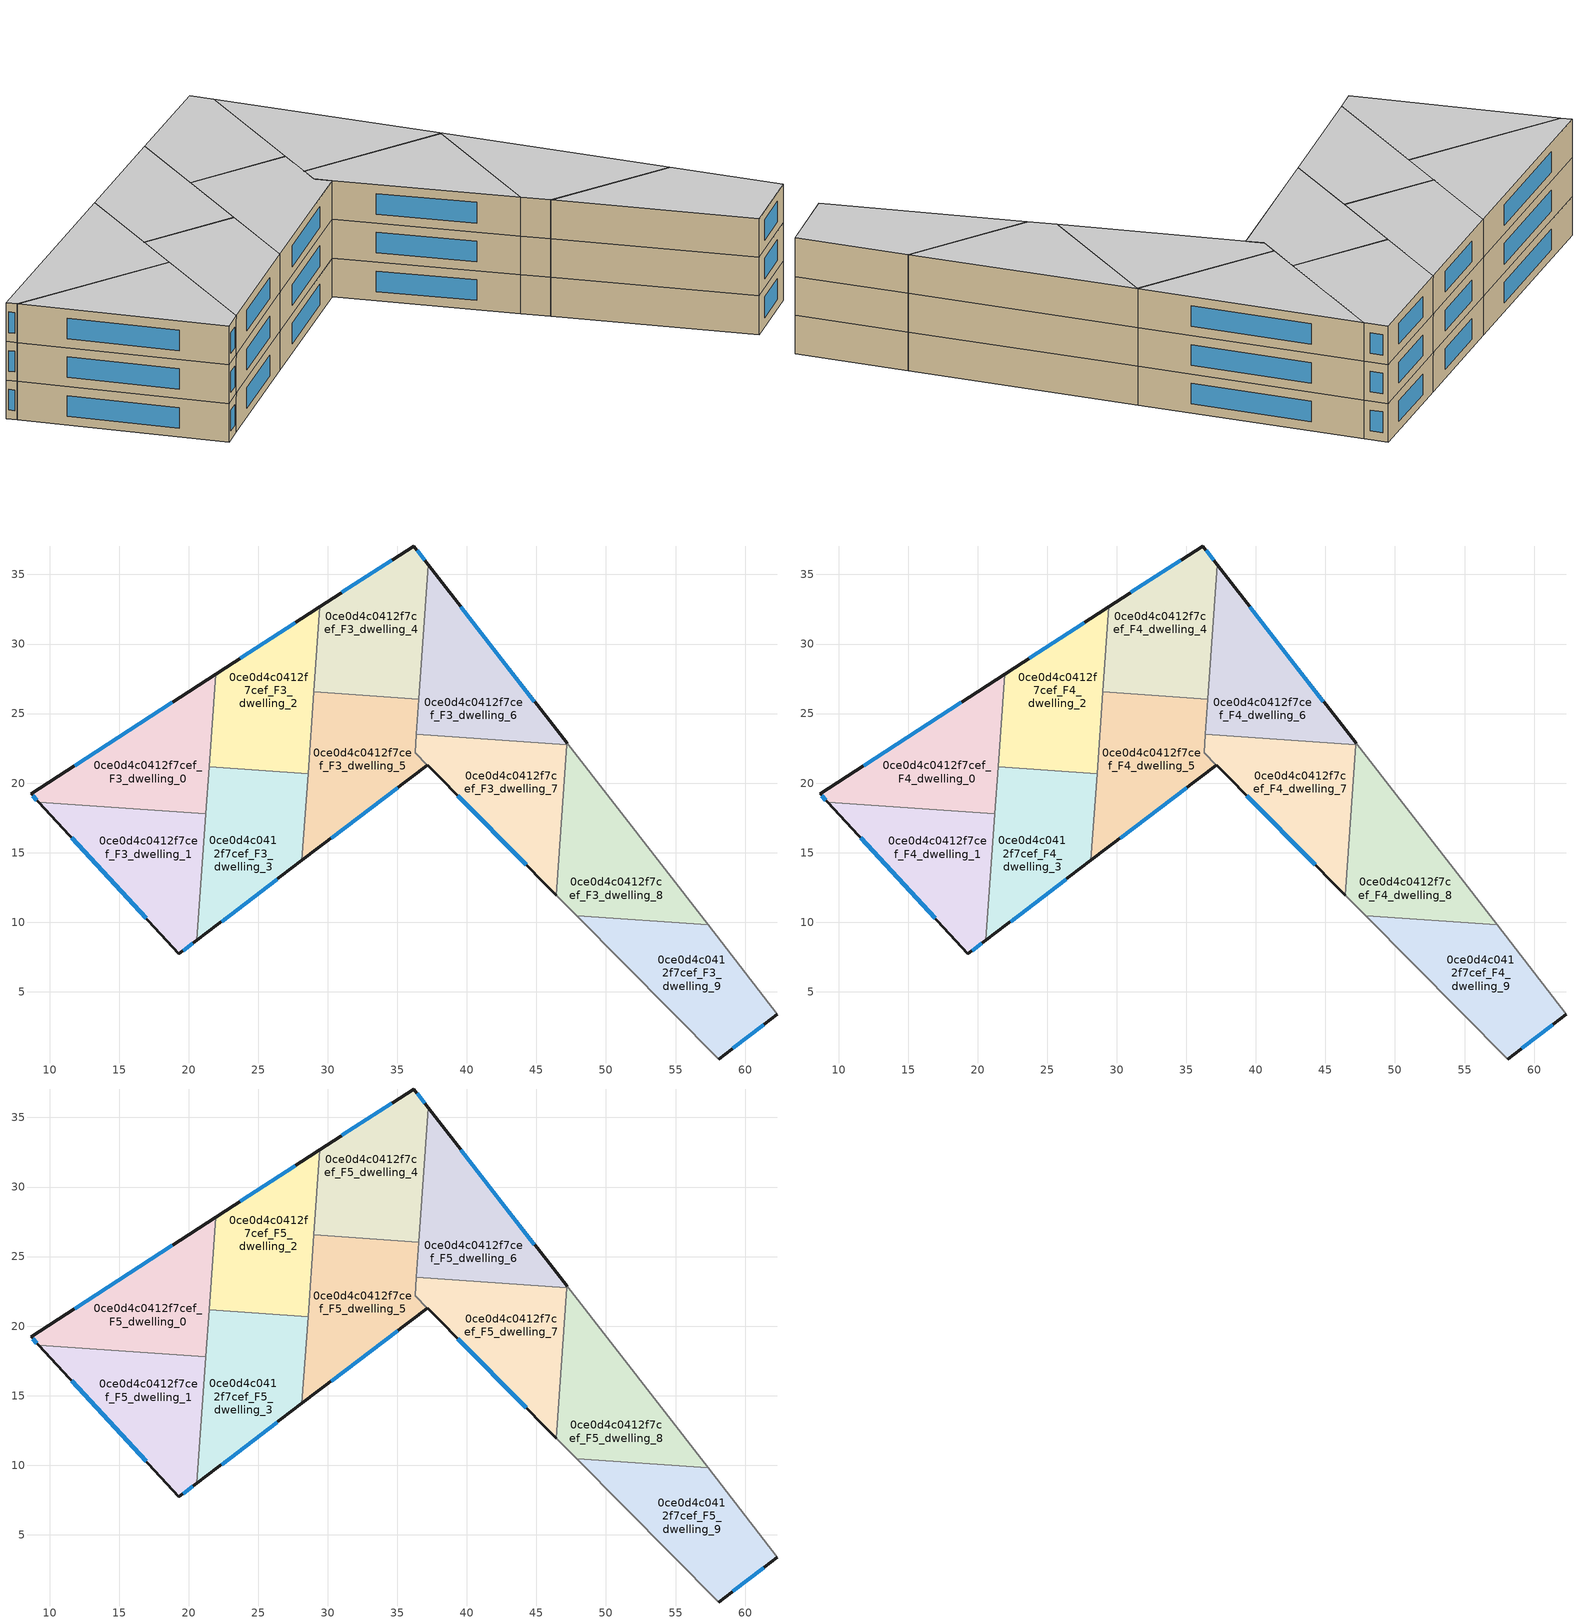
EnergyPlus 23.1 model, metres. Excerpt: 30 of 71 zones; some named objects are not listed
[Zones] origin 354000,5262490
0ce0d4c0412f7cef_F3_dwelling_0
 floor to 0ce0d4c0412f7cef_F2_dwelling_0 (EU_floor_Construction): 21.94,27.82 21.23,17.79 9.21,18.64 8.67,19.22 z9
 wall outside (EU_wall_Construction): 21.94,27.82 8.67,19.22 9.21,18.64 z9:12
 wall to 0ce0d4c0412f7cef_F3_dwelling_1 (EU_wall_Construction): 9.21,18.64 21.23,17.79 z9:12
 wall to 0ce0d4c0412f7cef_F3_dwelling_2 (EU_wall_Construction): 21.47,21.16 21.94,27.82 z9:12
 wall to 0ce0d4c0412f7cef_F3_dwelling_3 (EU_wall_Construction): 21.23,17.79 21.47,21.16 z9:12
 window (EU_Window_Construction): 8.8,19.08 9.09,18.77 / 18.82,25.8 11.79,21.24 z9.7:11.3
0ce0d4c0412f7cef_F3_dwelling_1
 floor to 0ce0d4c0412f7cef_F2_dwelling_1 (EU_floor_Construction): 21.23,17.79 20.58,8.7 19.3,7.72 9.21,18.64 z9
 wall outside (EU_wall_Construction): 9.21,18.64 19.3,7.72 20.58,8.7 z9:12
 wall to 0ce0d4c0412f7cef_F3_dwelling_3 (EU_wall_Construction): 20.58,8.7 21.23,17.79 z9:12
 window (EU_Window_Construction): 11.58,16.07 16.93,10.29 / 19.6,7.95 20.28,8.47 z9.7:11.3
0ce0d4c0412f7cef_F3_dwelling_2
 floor to 0ce0d4c0412f7cef_F2_dwelling_2 (EU_floor_Construction): 29.43,32.68 28.58,20.66 21.47,21.16 21.94,27.82 z9
 wall outside (EU_wall_Construction): 29.43,32.68 21.94,27.82 z9:12
 wall to 0ce0d4c0412f7cef_F3_dwelling_3 (EU_wall_Construction): 21.47,21.16 28.58,20.66 z9:12
 wall to 0ce0d4c0412f7cef_F3_dwelling_4 (EU_wall_Construction): 28.99,26.55 29.43,32.68 z9:12
 wall to 0ce0d4c0412f7cef_F3_dwelling_5 (EU_wall_Construction): 28.58,20.66 28.99,26.55 z9:12
 window (EU_Window_Construction): 27.67,31.54 23.7,28.96 z9.7:11.3
0ce0d4c0412f7cef_F3_dwelling_3
 floor to 0ce0d4c0412f7cef_F2_dwelling_3 (EU_floor_Construction): 28.58,20.66 28.14,14.44 20.58,8.7 21.47,21.16 z9
 wall outside (EU_wall_Construction): 20.58,8.7 28.14,14.44 z9:12
 wall to 0ce0d4c0412f7cef_F3_dwelling_5 (EU_wall_Construction): 28.14,14.44 28.58,20.66 z9:12
 window (EU_Window_Construction): 22.36,10.05 26.36,13.09 z9.7:11.3
0ce0d4c0412f7cef_F3_dwelling_4
 floor to 0ce0d4c0412f7cef_F2_dwelling_4 (EU_floor_Construction): 36.16,37.05 37.22,35.69 36.54,26.02 28.99,26.55 29.43,32.68 z9
 wall outside (EU_wall_Construction): 37.22,35.69 36.16,37.05 29.43,32.68 z9:12
 wall to 0ce0d4c0412f7cef_F3_dwelling_5 (EU_wall_Construction): 28.99,26.55 36.54,26.02 z9:12
 wall to 0ce0d4c0412f7cef_F3_dwelling_6 (EU_wall_Construction): 36.54,26.02 37.22,35.69 z9:12
 window (EU_Window_Construction): 36.97,36.01 36.41,36.73 / 34.58,36.02 31.01,33.71 z9.7:11.3
0ce0d4c0412f7cef_F3_dwelling_5
 floor to 0ce0d4c0412f7cef_F2_dwelling_5 (EU_floor_Construction): 36.54,26.02 36.27,22.19 37.16,21.29 28.14,14.44 28.99,26.55 z9
 wall outside (EU_wall_Construction): 28.14,14.44 37.16,21.29 z9:12
 wall to 0ce0d4c0412f7cef_F3_dwelling_7 (EU_wall_Construction): 37.16,21.29 36.27,22.19 / 36.27,22.2 36.36,23.52 z9:12
 wall to 0ce0d4c0412f7cef_F3_dwelling_6 (EU_wall_Construction): 36.36,23.52 36.54,26.02 z9:12
 window (EU_Window_Construction): 30.26,16.05 35.04,19.68 z9.7:11.3
0ce0d4c0412f7cef_F3_dwelling_6
 floor to 0ce0d4c0412f7cef_F2_dwelling_6 (EU_floor_Construction): 37.22,35.69 47.2,22.85 47.19,22.75 36.36,23.52 z9
 wall outside (EU_wall_Construction): 47.2,22.85 37.22,35.69 z9:12
 wall to 0ce0d4c0412f7cef_F3_dwelling_7 (EU_wall_Construction): 36.36,23.52 47.19,22.75 z9:12
 wall to 0ce0d4c0412f7cef_F3_dwelling_8 (EU_wall_Construction): 47.19,22.75 47.2,22.85 z9:12
 window (EU_Window_Construction): 44.86,25.86 39.57,32.67 z9.7:11.3
0ce0d4c0412f7cef_F3_dwelling_7
 floor to 0ce0d4c0412f7cef_F2_dwelling_7 (EU_floor_Construction): 47.19,22.75 46.43,11.95 37.17,21.29 36.27,22.2 36.36,23.52 z9
 wall outside (EU_wall_Construction): 37.17,21.29 46.43,11.95 z9:12
 wall to 0ce0d4c0412f7cef_F3_dwelling_8 (EU_wall_Construction): 46.43,11.95 47.19,22.75 z9:12
 window (EU_Window_Construction): 39.34,19.09 44.25,14.14 z9.7:11.3
0ce0d4c0412f7cef_F3_dwelling_8
 floor to 0ce0d4c0412f7cef_F2_dwelling_8 (EU_floor_Construction): 47.2,22.85 57.34,9.8 47.89,10.47 46.43,11.95 z9
 wall adiabatic (EU_wall_Construction): 57.34,9.8 47.2,22.85 / 46.43,11.95 47.89,10.47 z9:12
 wall to 0ce0d4c0412f7cef_F3_dwelling_9 (EU_wall_Construction): 47.89,10.47 57.34,9.8 z9:12
0ce0d4c0412f7cef_F3_dwelling_9
 floor to 0ce0d4c0412f7cef_F2_dwelling_9 (EU_floor_Construction): 57.34,9.8 62.32,3.39 58.11,0.16 47.89,10.47 z9
 wall outside (EU_wall_Construction): 58.11,0.16 62.32,3.39 z9:12
 wall adiabatic (EU_wall_Construction): 62.32,3.39 57.34,9.8 / 47.89,10.47 58.11,0.16 z9:12
 window (EU_Window_Construction): 59.1,0.92 61.33,2.63 z9.7:11.3
0ce0d4c0412f7cef_F4_dwelling_0
 floor to 0ce0d4c0412f7cef_F3_dwelling_0 (EU_floor_Construction): 21.94,27.82 21.23,17.79 9.21,18.64 8.67,19.22 z12
 wall outside (EU_wall_Construction): 21.94,27.82 8.67,19.22 9.21,18.64 z12:15
 wall to 0ce0d4c0412f7cef_F4_dwelling_1 (EU_wall_Construction): 9.21,18.64 21.23,17.79 z12:15
 wall to 0ce0d4c0412f7cef_F4_dwelling_2 (EU_wall_Construction): 21.47,21.16 21.94,27.82 z12:15
 wall to 0ce0d4c0412f7cef_F4_dwelling_3 (EU_wall_Construction): 21.23,17.79 21.47,21.16 z12:15
 window (EU_Window_Construction): 8.8,19.08 9.09,18.77 / 18.82,25.8 11.79,21.24 z12.7:14.3
0ce0d4c0412f7cef_F4_dwelling_1
 floor to 0ce0d4c0412f7cef_F3_dwelling_1 (EU_floor_Construction): 21.23,17.79 20.58,8.7 19.3,7.72 9.21,18.64 z12
 wall outside (EU_wall_Construction): 9.21,18.64 19.3,7.72 20.58,8.7 z12:15
 wall to 0ce0d4c0412f7cef_F4_dwelling_3 (EU_wall_Construction): 20.58,8.7 21.23,17.79 z12:15
 window (EU_Window_Construction): 11.58,16.07 16.93,10.29 / 19.6,7.95 20.28,8.47 z12.7:14.3
0ce0d4c0412f7cef_F4_dwelling_2
 floor to 0ce0d4c0412f7cef_F3_dwelling_2 (EU_floor_Construction): 29.43,32.68 28.58,20.66 21.47,21.16 21.94,27.82 z12
 wall outside (EU_wall_Construction): 29.43,32.68 21.94,27.82 z12:15
 wall to 0ce0d4c0412f7cef_F4_dwelling_3 (EU_wall_Construction): 21.47,21.16 28.58,20.66 z12:15
 wall to 0ce0d4c0412f7cef_F4_dwelling_4 (EU_wall_Construction): 28.99,26.55 29.43,32.68 z12:15
 wall to 0ce0d4c0412f7cef_F4_dwelling_5 (EU_wall_Construction): 28.58,20.66 28.99,26.55 z12:15
 window (EU_Window_Construction): 27.67,31.54 23.7,28.96 z12.7:14.3
0ce0d4c0412f7cef_F4_dwelling_3
 floor to 0ce0d4c0412f7cef_F3_dwelling_3 (EU_floor_Construction): 28.58,20.66 28.14,14.44 20.58,8.7 21.47,21.16 z12
 wall outside (EU_wall_Construction): 20.58,8.7 28.14,14.44 z12:15
 wall to 0ce0d4c0412f7cef_F4_dwelling_5 (EU_wall_Construction): 28.14,14.44 28.58,20.66 z12:15
 window (EU_Window_Construction): 22.36,10.05 26.36,13.09 z12.7:14.3
0ce0d4c0412f7cef_F4_dwelling_4
 floor to 0ce0d4c0412f7cef_F3_dwelling_4 (EU_floor_Construction): 36.16,37.05 37.22,35.69 36.54,26.02 28.99,26.55 29.43,32.68 z12
 wall outside (EU_wall_Construction): 37.22,35.69 36.16,37.05 29.43,32.68 z12:15
 wall to 0ce0d4c0412f7cef_F4_dwelling_5 (EU_wall_Construction): 28.99,26.55 36.54,26.02 z12:15
 wall to 0ce0d4c0412f7cef_F4_dwelling_6 (EU_wall_Construction): 36.54,26.02 37.22,35.69 z12:15
 window (EU_Window_Construction): 36.97,36.01 36.41,36.73 / 34.58,36.02 31.01,33.71 z12.7:14.3
0ce0d4c0412f7cef_F4_dwelling_5
 floor to 0ce0d4c0412f7cef_F3_dwelling_5 (EU_floor_Construction): 36.54,26.02 36.27,22.19 37.16,21.29 28.14,14.44 28.99,26.55 z12
 wall outside (EU_wall_Construction): 28.14,14.44 37.16,21.29 z12:15
 wall to 0ce0d4c0412f7cef_F4_dwelling_7 (EU_wall_Construction): 37.16,21.29 36.27,22.19 / 36.27,22.2 36.36,23.52 z12:15
 wall to 0ce0d4c0412f7cef_F4_dwelling_6 (EU_wall_Construction): 36.36,23.52 36.54,26.02 z12:15
 window (EU_Window_Construction): 30.26,16.05 35.04,19.68 z12.7:14.3
0ce0d4c0412f7cef_F4_dwelling_6
 floor to 0ce0d4c0412f7cef_F3_dwelling_6 (EU_floor_Construction): 37.22,35.69 47.2,22.85 47.19,22.75 36.36,23.52 z12
 wall outside (EU_wall_Construction): 47.2,22.85 37.22,35.69 z12:15
 wall to 0ce0d4c0412f7cef_F4_dwelling_7 (EU_wall_Construction): 36.36,23.52 47.19,22.75 z12:15
 wall to 0ce0d4c0412f7cef_F4_dwelling_8 (EU_wall_Construction): 47.19,22.75 47.2,22.85 z12:15
 window (EU_Window_Construction): 44.86,25.86 39.57,32.67 z12.7:14.3
0ce0d4c0412f7cef_F4_dwelling_7
 floor to 0ce0d4c0412f7cef_F3_dwelling_7 (EU_floor_Construction): 47.19,22.75 46.43,11.95 37.17,21.29 36.27,22.2 36.36,23.52 z12
 wall outside (EU_wall_Construction): 37.17,21.29 46.43,11.95 z12:15
 wall to 0ce0d4c0412f7cef_F4_dwelling_8 (EU_wall_Construction): 46.43,11.95 47.19,22.75 z12:15
 window (EU_Window_Construction): 39.34,19.09 44.25,14.14 z12.7:14.3
0ce0d4c0412f7cef_F4_dwelling_8
 floor to 0ce0d4c0412f7cef_F3_dwelling_8 (EU_floor_Construction): 47.2,22.85 57.34,9.8 47.89,10.47 46.43,11.95 z12
 wall adiabatic (EU_wall_Construction): 57.34,9.8 47.2,22.85 / 46.43,11.95 47.89,10.47 z12:15
 wall to 0ce0d4c0412f7cef_F4_dwelling_9 (EU_wall_Construction): 47.89,10.47 57.34,9.8 z12:15
0ce0d4c0412f7cef_F4_dwelling_9
 floor to 0ce0d4c0412f7cef_F3_dwelling_9 (EU_floor_Construction): 57.34,9.8 62.32,3.39 58.11,0.16 47.89,10.47 z12
 wall outside (EU_wall_Construction): 58.11,0.16 62.32,3.39 z12:15
 wall adiabatic (EU_wall_Construction): 62.32,3.39 57.34,9.8 / 47.89,10.47 58.11,0.16 z12:15
 window (EU_Window_Construction): 59.1,0.92 61.33,2.63 z12.7:14.3
0ce0d4c0412f7cef_F5_dwelling_0
 floor to 0ce0d4c0412f7cef_F4_dwelling_0 (EU_floor_Construction): 21.94,27.82 21.23,17.79 9.21,18.64 8.67,19.22 z15
 wall outside (EU_wall_Construction): 21.94,27.82 8.67,19.22 9.21,18.64 z15:18
 wall to 0ce0d4c0412f7cef_F5_dwelling_1 (EU_wall_Construction): 9.21,18.64 21.23,17.79 z15:18
 wall to 0ce0d4c0412f7cef_F5_dwelling_2 (EU_wall_Construction): 21.47,21.16 21.94,27.82 z15:18
 wall to 0ce0d4c0412f7cef_F5_dwelling_3 (EU_wall_Construction): 21.23,17.79 21.47,21.16 z15:18
 window (EU_Window_Construction): 8.8,19.08 9.09,18.77 / 18.82,25.8 11.79,21.24 z15.7:17.3
 ceiling to 0ce0d4c0412f7cef_F6_dwelling_0 (EU_floor_Construction): 21.23,17.79 21.94,27.82 8.67,19.22 9.21,18.64 z18
0ce0d4c0412f7cef_F5_dwelling_1
 floor to 0ce0d4c0412f7cef_F4_dwelling_1 (EU_floor_Construction): 21.23,17.79 20.58,8.7 19.3,7.72 9.21,18.64 z15
 wall outside (EU_wall_Construction): 9.21,18.64 19.3,7.72 20.58,8.7 z15:18
 wall to 0ce0d4c0412f7cef_F5_dwelling_3 (EU_wall_Construction): 20.58,8.7 21.23,17.79 z15:18
 window (EU_Window_Construction): 11.58,16.07 16.93,10.29 / 19.6,7.95 20.28,8.47 z15.7:17.3
 ceiling to 0ce0d4c0412f7cef_F6_dwelling_1 (EU_floor_Construction): 20.58,8.7 21.23,17.79 9.21,18.64 19.3,7.72 z18
0ce0d4c0412f7cef_F5_dwelling_2
 floor to 0ce0d4c0412f7cef_F4_dwelling_2 (EU_floor_Construction): 29.43,32.68 28.58,20.66 21.47,21.16 21.94,27.82 z15
 wall outside (EU_wall_Construction): 29.43,32.68 21.94,27.82 z15:18
 wall to 0ce0d4c0412f7cef_F5_dwelling_3 (EU_wall_Construction): 21.47,21.16 28.58,20.66 z15:18
 wall to 0ce0d4c0412f7cef_F5_dwelling_4 (EU_wall_Construction): 28.99,26.55 29.43,32.68 z15:18
 wall to 0ce0d4c0412f7cef_F5_dwelling_5 (EU_wall_Construction): 28.58,20.66 28.99,26.55 z15:18
 window (EU_Window_Construction): 27.67,31.54 23.7,28.96 z15.7:17.3
 ceiling to 0ce0d4c0412f7cef_F6_dwelling_2 (EU_floor_Construction): 28.58,20.66 29.43,32.68 21.94,27.82 21.47,21.16 z18
0ce0d4c0412f7cef_F5_dwelling_3
 floor to 0ce0d4c0412f7cef_F4_dwelling_3 (EU_floor_Construction): 28.58,20.66 28.14,14.44 20.58,8.7 21.47,21.16 z15
 wall outside (EU_wall_Construction): 20.58,8.7 28.14,14.44 z15:18
 wall to 0ce0d4c0412f7cef_F5_dwelling_5 (EU_wall_Construction): 28.14,14.44 28.58,20.66 z15:18
 window (EU_Window_Construction): 22.36,10.05 26.36,13.09 z15.7:17.3
 ceiling to 0ce0d4c0412f7cef_F6_dwelling_3 (EU_floor_Construction): 28.14,14.44 28.58,20.66 21.47,21.16 20.58,8.7 z18
0ce0d4c0412f7cef_F5_dwelling_4
 floor to 0ce0d4c0412f7cef_F4_dwelling_4 (EU_floor_Construction): 36.16,37.05 37.22,35.69 36.54,26.02 28.99,26.55 29.43,32.68 z15
 wall outside (EU_wall_Construction): 37.22,35.69 36.16,37.05 29.43,32.68 z15:18
 wall to 0ce0d4c0412f7cef_F5_dwelling_5 (EU_wall_Construction): 28.99,26.55 36.54,26.02 z15:18
 wall to 0ce0d4c0412f7cef_F5_dwelling_6 (EU_wall_Construction): 36.54,26.02 37.22,35.69 z15:18
 window (EU_Window_Construction): 36.97,36.01 36.41,36.73 / 34.58,36.02 31.01,33.71 z15.7:17.3
 ceiling to 0ce0d4c0412f7cef_F6_dwelling_4 (EU_floor_Construction): 36.54,26.02 37.22,35.69 36.16,37.05 29.43,32.68 28.99,26.55 z18
0ce0d4c0412f7cef_F5_dwelling_5
 floor to 0ce0d4c0412f7cef_F4_dwelling_5 (EU_floor_Construction): 36.54,26.02 36.27,22.19 37.16,21.29 28.14,14.44 28.99,26.55 z15
 wall outside (EU_wall_Construction): 28.14,14.44 37.16,21.29 z15:18
 wall to 0ce0d4c0412f7cef_F5_dwelling_7 (EU_wall_Construction): 37.16,21.29 36.27,22.19 / 36.27,22.2 36.36,23.52 z15:18
 wall to 0ce0d4c0412f7cef_F5_dwelling_6 (EU_wall_Construction): 36.36,23.52 36.54,26.02 z15:18
 window (EU_Window_Construction): 30.26,16.05 35.04,19.68 z15.7:17.3
 ceiling to 0ce0d4c0412f7cef_F6_dwelling_5 (EU_floor_Construction): 37.16,21.29 36.27,22.19 36.54,26.02 28.99,26.55 28.14,14.44 z18
0ce0d4c0412f7cef_F5_dwelling_6
 floor to 0ce0d4c0412f7cef_F4_dwelling_6 (EU_floor_Construction): 37.22,35.69 47.2,22.85 47.19,22.75 36.36,23.52 z15
 wall outside (EU_wall_Construction): 47.2,22.85 37.22,35.69 z15:18
 wall to 0ce0d4c0412f7cef_F5_dwelling_7 (EU_wall_Construction): 36.36,23.52 47.19,22.75 z15:18
 wall to 0ce0d4c0412f7cef_F5_dwelling_8 (EU_wall_Construction): 47.19,22.75 47.2,22.85 z15:18
 window (EU_Window_Construction): 44.86,25.86 39.57,32.67 z15.7:17.3
 ceiling to 0ce0d4c0412f7cef_F6_dwelling_6 (EU_floor_Construction): 47.19,22.75 47.2,22.85 37.22,35.69 36.36,23.52 z18
0ce0d4c0412f7cef_F5_dwelling_7
 floor to 0ce0d4c0412f7cef_F4_dwelling_7 (EU_floor_Construction): 47.19,22.75 46.43,11.95 37.17,21.29 36.27,22.2 36.36,23.52 z15
 wall outside (EU_wall_Construction): 37.17,21.29 46.43,11.95 z15:18
 wall to 0ce0d4c0412f7cef_F5_dwelling_8 (EU_wall_Construction): 46.43,11.95 47.19,22.75 z15:18
 window (EU_Window_Construction): 39.34,19.09 44.25,14.14 z15.7:17.3
 ceiling to 0ce0d4c0412f7cef_F6_dwelling_7 (EU_floor_Construction): 46.43,11.95 47.19,22.75 36.36,23.52 36.27,22.2 37.17,21.29 z18
0ce0d4c0412f7cef_F5_dwelling_8
 floor to 0ce0d4c0412f7cef_F4_dwelling_8 (EU_floor_Construction): 47.2,22.85 57.34,9.8 47.89,10.47 46.43,11.95 z15
 wall adiabatic (EU_wall_Construction): 57.34,9.8 47.2,22.85 / 46.43,11.95 47.89,10.47 z15:18
 wall to 0ce0d4c0412f7cef_F5_dwelling_9 (EU_wall_Construction): 47.89,10.47 57.34,9.8 z15:18
 ceiling to 0ce0d4c0412f7cef_F6_dwelling_8 (EU_floor_Construction): 57.34,9.8 47.2,22.85 46.43,11.95 47.89,10.47 z18
0ce0d4c0412f7cef_F5_dwelling_9
 floor to 0ce0d4c0412f7cef_F4_dwelling_9 (EU_floor_Construction): 57.34,9.8 62.32,3.39 58.11,0.16 47.89,10.47 z15
 wall outside (EU_wall_Construction): 58.11,0.16 62.32,3.39 z15:18
 wall adiabatic (EU_wall_Construction): 62.32,3.39 57.34,9.8 / 47.89,10.47 58.11,0.16 z15:18
 window (EU_Window_Construction): 59.1,0.92 61.33,2.63 z15.7:17.3
 ceiling to 0ce0d4c0412f7cef_F6_dwelling_9 (EU_floor_Construction): 62.32,3.39 57.34,9.8 47.89,10.47 58.11,0.16 z18
[Building]
EU S2 Campaign: North Axis=0; Terrain=City; Solar Distribution=FullExterior
[Site:Location]
Budapest.Ferenc.Liszt.Intl.AP: Latitude=47.437; Longitude=19.256; Time Zone=1; Elevation=185
[SizingPeriod:WeatherFileDays]
AnnualSizingPeriod: Begin Month=1; Begin Day of Month=1; End Month=12; End Day of Month=31; Day of Week for Start Day=Monday; Use Weather File Daylight Saving Period=No; Use Weather File Rain and Snow Indicators=No
[MATERIAL]
EU_InternalMass_Material: Roughness=MediumRough; Thickness=0.1; Conductivity=1; Density=1800; Specific Heat=900; Thermal Absorptance=0.9; Solar Absorptance=0.7; Visible Absorptance=0.7
[MATERIAL:NOMASS] Roughness=MediumRough; Thermal Absorptance=0.9; Solar Absorptance=0.7; Visible Absorptance=0.7
Name | Thermal Resistance
EU_wall_NoMass | 0.832559
EU_floor_NoMass | 0.872794
[WINDOWMATERIAL:SIMPLEGLAZINGSYSTEM]
EU_Window_SimpleGlazing: UFactor=2.79869; Solar Heat Gain Coefficient=0.75; Visible Transmittance=0.75
[CONSTRUCTION]
EU_wall_Construction: EU_wall_NoMass
EU_floor_Construction: EU_floor_NoMass
EU_Window_Construction: EU_Window_SimpleGlazing
EU_InternalMass_Construction: EU_InternalMass_Material
[ZONE] Type=1; Multiplier=1; Ceiling Height=autocalculate; Floor Area=autocalculate; Part of Total Floor Area=Yes
Name | Volume
0ce0d4c0412f7cef_F3_dwelling_0; 0ce0d4c0412f7cef_F4_dwelling_0; 0ce0d4c0412f7cef_F5_dwelling_0 | 200.357
0ce0d4c0412f7cef_F3_dwelling_1; 0ce0d4c0412f7cef_F4_dwelling_1; 0ce0d4c0412f7cef_F5_dwelling_1 | 200.328
0ce0d4c0412f7cef_F3_dwelling_2; 0ce0d4c0412f7cef_F4_dwelling_2; 0ce0d4c0412f7cef_F5_dwelling_2 | 200.32
0ce0d4c0412f7cef_F3_dwelling_3; 0ce0d4c0412f7cef_F4_dwelling_3; 0ce0d4c0412f7cef_F5_dwelling_3 | 200.325
0ce0d4c0412f7cef_F3_dwelling_4; 0ce0d4c0412f7cef_F4_dwelling_4; 0ce0d4c0412f7cef_F5_dwelling_4 | 200.333
0ce0d4c0412f7cef_F3_dwelling_5; 0ce0d4c0412f7cef_F4_dwelling_5; 0ce0d4c0412f7cef_F5_dwelling_5 | 202.737
0ce0d4c0412f7cef_F3_dwelling_6; 0ce0d4c0412f7cef_F4_dwelling_6; 0ce0d4c0412f7cef_F5_dwelling_6 | 200.359
0ce0d4c0412f7cef_F3_dwelling_7; 0ce0d4c0412f7cef_F4_dwelling_7; 0ce0d4c0412f7cef_F5_dwelling_7 | 197.947
0ce0d4c0412f7cef_F3_dwelling_8; 0ce0d4c0412f7cef_F4_dwelling_8; 0ce0d4c0412f7cef_F5_dwelling_8 | 200.335
0ce0d4c0412f7cef_F3_dwelling_9; 0ce0d4c0412f7cef_F4_dwelling_9; 0ce0d4c0412f7cef_F5_dwelling_9 | 200.336
[INTERNALMASS] Construction=EU_InternalMass_Construction
Name | Zone or ZoneList | Surface Area
0ce0d4c0412f7cef_F3_dwelling_0_EU_InternalMass | 0ce0d4c0412f7cef_F3_dwelling_0 | 66.7853
0ce0d4c0412f7cef_F3_dwelling_1_EU_InternalMass | 0ce0d4c0412f7cef_F3_dwelling_1 | 66.7766
0ce0d4c0412f7cef_F3_dwelling_2_EU_InternalMass | 0ce0d4c0412f7cef_F3_dwelling_2 | 66.7736
0ce0d4c0412f7cef_F3_dwelling_3_EU_InternalMass | 0ce0d4c0412f7cef_F3_dwelling_3 | 66.7754
0ce0d4c0412f7cef_F3_dwelling_4_EU_InternalMass | 0ce0d4c0412f7cef_F3_dwelling_4 | 66.7779
0ce0d4c0412f7cef_F3_dwelling_5_EU_InternalMass | 0ce0d4c0412f7cef_F3_dwelling_5 | 67.5834
0ce0d4c0412f7cef_F3_dwelling_6_EU_InternalMass | 0ce0d4c0412f7cef_F3_dwelling_6 | 66.7846
0ce0d4c0412f7cef_F3_dwelling_7_EU_InternalMass | 0ce0d4c0412f7cef_F3_dwelling_7 | 65.9809
0ce0d4c0412f7cef_F3_dwelling_8_EU_InternalMass | 0ce0d4c0412f7cef_F3_dwelling_8 | 66.7798
0ce0d4c0412f7cef_F3_dwelling_9_EU_InternalMass | 0ce0d4c0412f7cef_F3_dwelling_9 | 66.7788
0ce0d4c0412f7cef_F4_dwelling_0_EU_InternalMass | 0ce0d4c0412f7cef_F4_dwelling_0 | 66.7853
0ce0d4c0412f7cef_F4_dwelling_1_EU_InternalMass | 0ce0d4c0412f7cef_F4_dwelling_1 | 66.7766
0ce0d4c0412f7cef_F4_dwelling_2_EU_InternalMass | 0ce0d4c0412f7cef_F4_dwelling_2 | 66.7736
0ce0d4c0412f7cef_F4_dwelling_3_EU_InternalMass | 0ce0d4c0412f7cef_F4_dwelling_3 | 66.7754
0ce0d4c0412f7cef_F4_dwelling_4_EU_InternalMass | 0ce0d4c0412f7cef_F4_dwelling_4 | 66.7779
0ce0d4c0412f7cef_F4_dwelling_5_EU_InternalMass | 0ce0d4c0412f7cef_F4_dwelling_5 | 67.5834
0ce0d4c0412f7cef_F4_dwelling_6_EU_InternalMass | 0ce0d4c0412f7cef_F4_dwelling_6 | 66.7846
0ce0d4c0412f7cef_F4_dwelling_7_EU_InternalMass | 0ce0d4c0412f7cef_F4_dwelling_7 | 65.9809
0ce0d4c0412f7cef_F4_dwelling_8_EU_InternalMass | 0ce0d4c0412f7cef_F4_dwelling_8 | 66.7798
0ce0d4c0412f7cef_F4_dwelling_9_EU_InternalMass | 0ce0d4c0412f7cef_F4_dwelling_9 | 66.7788
0ce0d4c0412f7cef_F5_dwelling_0_EU_InternalMass | 0ce0d4c0412f7cef_F5_dwelling_0 | 66.7853
0ce0d4c0412f7cef_F5_dwelling_1_EU_InternalMass | 0ce0d4c0412f7cef_F5_dwelling_1 | 66.7766
0ce0d4c0412f7cef_F5_dwelling_2_EU_InternalMass | 0ce0d4c0412f7cef_F5_dwelling_2 | 66.7736
0ce0d4c0412f7cef_F5_dwelling_3_EU_InternalMass | 0ce0d4c0412f7cef_F5_dwelling_3 | 66.7754
0ce0d4c0412f7cef_F5_dwelling_4_EU_InternalMass | 0ce0d4c0412f7cef_F5_dwelling_4 | 66.7779
0ce0d4c0412f7cef_F5_dwelling_5_EU_InternalMass | 0ce0d4c0412f7cef_F5_dwelling_5 | 67.5834
0ce0d4c0412f7cef_F5_dwelling_6_EU_InternalMass | 0ce0d4c0412f7cef_F5_dwelling_6 | 66.7846
0ce0d4c0412f7cef_F5_dwelling_7_EU_InternalMass | 0ce0d4c0412f7cef_F5_dwelling_7 | 65.9809
0ce0d4c0412f7cef_F5_dwelling_8_EU_InternalMass | 0ce0d4c0412f7cef_F5_dwelling_8 | 66.7798
0ce0d4c0412f7cef_F5_dwelling_9_EU_InternalMass | 0ce0d4c0412f7cef_F5_dwelling_9 | 66.7788
[OTHEREQUIPMENT] Fuel Type=Electricity; Design Level Calculation Method=Watts/Area; Power per Zone Floor Area=1; Fraction Latent=0; Fraction Radiant=0; Fraction Lost=0; Carbon Dioxide Generation Rate=0; EndUse Subcategory=EU_Step8_InternalGains
Name | Zone or ZoneList or Space or SpaceList | Schedule
EU_Step8_InternalGain_0ce0d4c0412f7cef_F3_dwelling_0_f000 | 0ce0d4c0412f7cef_F3_dwelling_0 | EU_Step8_GainSchedule_0ce0d4c0412f7cef_F3_dwelling_0_f000
EU_Step8_InternalGain_0ce0d4c0412f7cef_F3_dwelling_1_f000 | 0ce0d4c0412f7cef_F3_dwelling_1 | EU_Step8_GainSchedule_0ce0d4c0412f7cef_F3_dwelling_1_f000
EU_Step8_InternalGain_0ce0d4c0412f7cef_F3_dwelling_2_f000 | 0ce0d4c0412f7cef_F3_dwelling_2 | EU_Step8_GainSchedule_0ce0d4c0412f7cef_F3_dwelling_2_f000
EU_Step8_InternalGain_0ce0d4c0412f7cef_F3_dwelling_3_f000 | 0ce0d4c0412f7cef_F3_dwelling_3 | EU_Step8_GainSchedule_0ce0d4c0412f7cef_F3_dwelling_3_f000
EU_Step8_InternalGain_0ce0d4c0412f7cef_F3_dwelling_4_f000 | 0ce0d4c0412f7cef_F3_dwelling_4 | EU_Step8_GainSchedule_0ce0d4c0412f7cef_F3_dwelling_4_f000
EU_Step8_InternalGain_0ce0d4c0412f7cef_F3_dwelling_5_f000 | 0ce0d4c0412f7cef_F3_dwelling_5 | EU_Step8_GainSchedule_0ce0d4c0412f7cef_F3_dwelling_5_f000
EU_Step8_InternalGain_0ce0d4c0412f7cef_F3_dwelling_6_f000 | 0ce0d4c0412f7cef_F3_dwelling_6 | EU_Step8_GainSchedule_0ce0d4c0412f7cef_F3_dwelling_6_f000
EU_Step8_InternalGain_0ce0d4c0412f7cef_F3_dwelling_7_f000 | 0ce0d4c0412f7cef_F3_dwelling_7 | EU_Step8_GainSchedule_0ce0d4c0412f7cef_F3_dwelling_7_f000
EU_Step8_InternalGain_0ce0d4c0412f7cef_F3_dwelling_8_f000 | 0ce0d4c0412f7cef_F3_dwelling_8 | EU_Step8_GainSchedule_0ce0d4c0412f7cef_F3_dwelling_8_f000
EU_Step8_InternalGain_0ce0d4c0412f7cef_F3_dwelling_9_f000 | 0ce0d4c0412f7cef_F3_dwelling_9 | EU_Step8_GainSchedule_0ce0d4c0412f7cef_F3_dwelling_9_f000
EU_Step8_InternalGain_0ce0d4c0412f7cef_F4_dwelling_0_f000 | 0ce0d4c0412f7cef_F4_dwelling_0 | EU_Step8_GainSchedule_0ce0d4c0412f7cef_F4_dwelling_0_f000
EU_Step8_InternalGain_0ce0d4c0412f7cef_F4_dwelling_1_f000 | 0ce0d4c0412f7cef_F4_dwelling_1 | EU_Step8_GainSchedule_0ce0d4c0412f7cef_F4_dwelling_1_f000
EU_Step8_InternalGain_0ce0d4c0412f7cef_F4_dwelling_2_f000 | 0ce0d4c0412f7cef_F4_dwelling_2 | EU_Step8_GainSchedule_0ce0d4c0412f7cef_F4_dwelling_2_f000
EU_Step8_InternalGain_0ce0d4c0412f7cef_F4_dwelling_3_f000 | 0ce0d4c0412f7cef_F4_dwelling_3 | EU_Step8_GainSchedule_0ce0d4c0412f7cef_F4_dwelling_3_f000
EU_Step8_InternalGain_0ce0d4c0412f7cef_F4_dwelling_4_f000 | 0ce0d4c0412f7cef_F4_dwelling_4 | EU_Step8_GainSchedule_0ce0d4c0412f7cef_F4_dwelling_4_f000
EU_Step8_InternalGain_0ce0d4c0412f7cef_F4_dwelling_5_f000 | 0ce0d4c0412f7cef_F4_dwelling_5 | EU_Step8_GainSchedule_0ce0d4c0412f7cef_F4_dwelling_5_f000
EU_Step8_InternalGain_0ce0d4c0412f7cef_F4_dwelling_6_f000 | 0ce0d4c0412f7cef_F4_dwelling_6 | EU_Step8_GainSchedule_0ce0d4c0412f7cef_F4_dwelling_6_f000
EU_Step8_InternalGain_0ce0d4c0412f7cef_F4_dwelling_7_f000 | 0ce0d4c0412f7cef_F4_dwelling_7 | EU_Step8_GainSchedule_0ce0d4c0412f7cef_F4_dwelling_7_f000
EU_Step8_InternalGain_0ce0d4c0412f7cef_F4_dwelling_8_f000 | 0ce0d4c0412f7cef_F4_dwelling_8 | EU_Step8_GainSchedule_0ce0d4c0412f7cef_F4_dwelling_8_f000
EU_Step8_InternalGain_0ce0d4c0412f7cef_F4_dwelling_9_f000 | 0ce0d4c0412f7cef_F4_dwelling_9 | EU_Step8_GainSchedule_0ce0d4c0412f7cef_F4_dwelling_9_f000
EU_Step8_InternalGain_0ce0d4c0412f7cef_F5_dwelling_0_f000 | 0ce0d4c0412f7cef_F5_dwelling_0 | EU_Step8_GainSchedule_0ce0d4c0412f7cef_F5_dwelling_0_f000
EU_Step8_InternalGain_0ce0d4c0412f7cef_F5_dwelling_1_f000 | 0ce0d4c0412f7cef_F5_dwelling_1 | EU_Step8_GainSchedule_0ce0d4c0412f7cef_F5_dwelling_1_f000
EU_Step8_InternalGain_0ce0d4c0412f7cef_F5_dwelling_2_f000 | 0ce0d4c0412f7cef_F5_dwelling_2 | EU_Step8_GainSchedule_0ce0d4c0412f7cef_F5_dwelling_2_f000
EU_Step8_InternalGain_0ce0d4c0412f7cef_F5_dwelling_3_f000 | 0ce0d4c0412f7cef_F5_dwelling_3 | EU_Step8_GainSchedule_0ce0d4c0412f7cef_F5_dwelling_3_f000
EU_Step8_InternalGain_0ce0d4c0412f7cef_F5_dwelling_4_f000 | 0ce0d4c0412f7cef_F5_dwelling_4 | EU_Step8_GainSchedule_0ce0d4c0412f7cef_F5_dwelling_4_f000
EU_Step8_InternalGain_0ce0d4c0412f7cef_F5_dwelling_5_f000 | 0ce0d4c0412f7cef_F5_dwelling_5 | EU_Step8_GainSchedule_0ce0d4c0412f7cef_F5_dwelling_5_f000
EU_Step8_InternalGain_0ce0d4c0412f7cef_F5_dwelling_6_f000 | 0ce0d4c0412f7cef_F5_dwelling_6 | EU_Step8_GainSchedule_0ce0d4c0412f7cef_F5_dwelling_6_f000
EU_Step8_InternalGain_0ce0d4c0412f7cef_F5_dwelling_7_f000 | 0ce0d4c0412f7cef_F5_dwelling_7 | EU_Step8_GainSchedule_0ce0d4c0412f7cef_F5_dwelling_7_f000
EU_Step8_InternalGain_0ce0d4c0412f7cef_F5_dwelling_8_f000 | 0ce0d4c0412f7cef_F5_dwelling_8 | EU_Step8_GainSchedule_0ce0d4c0412f7cef_F5_dwelling_8_f000
EU_Step8_InternalGain_0ce0d4c0412f7cef_F5_dwelling_9_f000 | 0ce0d4c0412f7cef_F5_dwelling_9 | EU_Step8_GainSchedule_0ce0d4c0412f7cef_F5_dwelling_9_f000
[ZONEVENTILATION:DESIGNFLOWRATE] Schedule=EU_AlwaysOn; Design Flow Rate Calculation Method=AirChanges/Hour; Air Changes per Hour=0.475469; Ventilation Type=Natural; Fan Pressure Rise=0; Fan Total Efficiency=1; Constant Term Coefficient=1; Temperature Term Coefficient=0; Velocity Term Coefficient=0; Velocity Squared Term Coefficient=0; Minimum Indoor Temperature=-100; Maximum Indoor Temperature=100; Delta Temperature=-100; Minimum Outdoor Temperature=-100; Maximum Outdoor Temperature=100; Maximum Wind Speed=40
Name | Zone or ZoneList or Space or SpaceList
EU_ConstantAir_0ce0d4c0412f7cef_F3_dwelling_0 | 0ce0d4c0412f7cef_F3_dwelling_0
EU_ConstantAir_0ce0d4c0412f7cef_F3_dwelling_1 | 0ce0d4c0412f7cef_F3_dwelling_1
EU_ConstantAir_0ce0d4c0412f7cef_F3_dwelling_2 | 0ce0d4c0412f7cef_F3_dwelling_2
EU_ConstantAir_0ce0d4c0412f7cef_F3_dwelling_3 | 0ce0d4c0412f7cef_F3_dwelling_3
EU_ConstantAir_0ce0d4c0412f7cef_F3_dwelling_4 | 0ce0d4c0412f7cef_F3_dwelling_4
EU_ConstantAir_0ce0d4c0412f7cef_F3_dwelling_5 | 0ce0d4c0412f7cef_F3_dwelling_5
EU_ConstantAir_0ce0d4c0412f7cef_F3_dwelling_6 | 0ce0d4c0412f7cef_F3_dwelling_6
EU_ConstantAir_0ce0d4c0412f7cef_F3_dwelling_7 | 0ce0d4c0412f7cef_F3_dwelling_7
EU_ConstantAir_0ce0d4c0412f7cef_F3_dwelling_8 | 0ce0d4c0412f7cef_F3_dwelling_8
EU_ConstantAir_0ce0d4c0412f7cef_F3_dwelling_9 | 0ce0d4c0412f7cef_F3_dwelling_9
EU_ConstantAir_0ce0d4c0412f7cef_F4_dwelling_0 | 0ce0d4c0412f7cef_F4_dwelling_0
EU_ConstantAir_0ce0d4c0412f7cef_F4_dwelling_1 | 0ce0d4c0412f7cef_F4_dwelling_1
EU_ConstantAir_0ce0d4c0412f7cef_F4_dwelling_2 | 0ce0d4c0412f7cef_F4_dwelling_2
EU_ConstantAir_0ce0d4c0412f7cef_F4_dwelling_3 | 0ce0d4c0412f7cef_F4_dwelling_3
EU_ConstantAir_0ce0d4c0412f7cef_F4_dwelling_4 | 0ce0d4c0412f7cef_F4_dwelling_4
EU_ConstantAir_0ce0d4c0412f7cef_F4_dwelling_5 | 0ce0d4c0412f7cef_F4_dwelling_5
EU_ConstantAir_0ce0d4c0412f7cef_F4_dwelling_6 | 0ce0d4c0412f7cef_F4_dwelling_6
EU_ConstantAir_0ce0d4c0412f7cef_F4_dwelling_7 | 0ce0d4c0412f7cef_F4_dwelling_7
EU_ConstantAir_0ce0d4c0412f7cef_F4_dwelling_8 | 0ce0d4c0412f7cef_F4_dwelling_8
EU_ConstantAir_0ce0d4c0412f7cef_F4_dwelling_9 | 0ce0d4c0412f7cef_F4_dwelling_9
EU_ConstantAir_0ce0d4c0412f7cef_F5_dwelling_0 | 0ce0d4c0412f7cef_F5_dwelling_0
EU_ConstantAir_0ce0d4c0412f7cef_F5_dwelling_1 | 0ce0d4c0412f7cef_F5_dwelling_1
EU_ConstantAir_0ce0d4c0412f7cef_F5_dwelling_2 | 0ce0d4c0412f7cef_F5_dwelling_2
EU_ConstantAir_0ce0d4c0412f7cef_F5_dwelling_3 | 0ce0d4c0412f7cef_F5_dwelling_3
EU_ConstantAir_0ce0d4c0412f7cef_F5_dwelling_4 | 0ce0d4c0412f7cef_F5_dwelling_4
EU_ConstantAir_0ce0d4c0412f7cef_F5_dwelling_5 | 0ce0d4c0412f7cef_F5_dwelling_5
EU_ConstantAir_0ce0d4c0412f7cef_F5_dwelling_6 | 0ce0d4c0412f7cef_F5_dwelling_6
EU_ConstantAir_0ce0d4c0412f7cef_F5_dwelling_7 | 0ce0d4c0412f7cef_F5_dwelling_7
EU_ConstantAir_0ce0d4c0412f7cef_F5_dwelling_8 | 0ce0d4c0412f7cef_F5_dwelling_8
EU_ConstantAir_0ce0d4c0412f7cef_F5_dwelling_9 | 0ce0d4c0412f7cef_F5_dwelling_9
[HVACTEMPLATE:THERMOSTAT] Constant Heating Setpoint=20; Constant Cooling Setpoint=50
EU_HeatOnly_0ce0d4c0412f7cef_F0_dwelling_0; EU_HeatOnly_0ce0d4c0412f7cef_F0_dwelling_1; EU_HeatOnly_0ce0d4c0412f7cef_F0_dwelling_2; EU_HeatOnly_0ce0d4c0412f7cef_F0_dwelling_3; EU_HeatOnly_0ce0d4c0412f7cef_F0_dwelling_4; EU_HeatOnly_0ce0d4c0412f7cef_F0_dwelling_5; EU_HeatOnly_0ce0d4c0412f7cef_F0_dwelling_6; EU_HeatOnly_0ce0d4c0412f7cef_F0_dwelling_7; EU_HeatOnly_0ce0d4c0412f7cef_F0_dwelling_8; EU_HeatOnly_0ce0d4c0412f7cef_F0_dwelling_9; EU_HeatOnly_0ce0d4c0412f7cef_F0_dwelling_10; EU_HeatOnly_0ce0d4c0412f7cef_F1_dwelling_0; EU_HeatOnly_0ce0d4c0412f7cef_F1_dwelling_1; EU_HeatOnly_0ce0d4c0412f7cef_F1_dwelling_2; EU_HeatOnly_0ce0d4c0412f7cef_F1_dwelling_3; EU_HeatOnly_0ce0d4c0412f7cef_F1_dwelling_4; EU_HeatOnly_0ce0d4c0412f7cef_F1_dwelling_5; EU_HeatOnly_0ce0d4c0412f7cef_F1_dwelling_6; EU_HeatOnly_0ce0d4c0412f7cef_F1_dwelling_7; EU_HeatOnly_0ce0d4c0412f7cef_F1_dwelling_8; EU_HeatOnly_0ce0d4c0412f7cef_F1_dwelling_9; EU_HeatOnly_0ce0d4c0412f7cef_F2_dwelling_0; EU_HeatOnly_0ce0d4c0412f7cef_F2_dwelling_1; EU_HeatOnly_0ce0d4c0412f7cef_F2_dwelling_2; EU_HeatOnly_0ce0d4c0412f7cef_F2_dwelling_3; EU_HeatOnly_0ce0d4c0412f7cef_F2_dwelling_4; EU_HeatOnly_0ce0d4c0412f7cef_F2_dwelling_5; EU_HeatOnly_0ce0d4c0412f7cef_F2_dwelling_6; EU_HeatOnly_0ce0d4c0412f7cef_F2_dwelling_7; EU_HeatOnly_0ce0d4c0412f7cef_F2_dwelling_8; EU_HeatOnly_0ce0d4c0412f7cef_F2_dwelling_9; EU_HeatOnly_0ce0d4c0412f7cef_F3_dwelling_0; EU_HeatOnly_0ce0d4c0412f7cef_F3_dwelling_1; EU_HeatOnly_0ce0d4c0412f7cef_F3_dwelling_2; EU_HeatOnly_0ce0d4c0412f7cef_F3_dwelling_3; EU_HeatOnly_0ce0d4c0412f7cef_F3_dwelling_4; EU_HeatOnly_0ce0d4c0412f7cef_F3_dwelling_5; EU_HeatOnly_0ce0d4c0412f7cef_F3_dwelling_6; EU_HeatOnly_0ce0d4c0412f7cef_F3_dwelling_7; EU_HeatOnly_0ce0d4c0412f7cef_F3_dwelling_8; EU_HeatOnly_0ce0d4c0412f7cef_F3_dwelling_9; EU_HeatOnly_0ce0d4c0412f7cef_F4_dwelling_0; EU_HeatOnly_0ce0d4c0412f7cef_F4_dwelling_1; EU_HeatOnly_0ce0d4c0412f7cef_F4_dwelling_2; EU_HeatOnly_0ce0d4c0412f7cef_F4_dwelling_3; EU_HeatOnly_0ce0d4c0412f7cef_F4_dwelling_4; EU_HeatOnly_0ce0d4c0412f7cef_F4_dwelling_5; EU_HeatOnly_0ce0d4c0412f7cef_F4_dwelling_6; EU_HeatOnly_0ce0d4c0412f7cef_F4_dwelling_7; EU_HeatOnly_0ce0d4c0412f7cef_F4_dwelling_8; EU_HeatOnly_0ce0d4c0412f7cef_F4_dwelling_9; EU_HeatOnly_0ce0d4c0412f7cef_F5_dwelling_0; EU_HeatOnly_0ce0d4c0412f7cef_F5_dwelling_1; EU_HeatOnly_0ce0d4c0412f7cef_F5_dwelling_2; EU_HeatOnly_0ce0d4c0412f7cef_F5_dwelling_3; EU_HeatOnly_0ce0d4c0412f7cef_F5_dwelling_4; EU_HeatOnly_0ce0d4c0412f7cef_F5_dwelling_5
[HVACTEMPLATE:ZONE:IDEALLOADSAIRSYSTEM] System Availability Schedule=EU_AlwaysOn; Maximum Heating Supply Air Temperature=50; Minimum Cooling Supply Air Temperature=13; Maximum Heating Supply Air Humidity Ratio=0.0156; Minimum Cooling Supply Air Humidity Ratio=0.0077; Heating Limit=NoLimit; Cooling Limit=NoLimit; Heating Availability Schedule=EU_AlwaysOn; Cooling Availability Schedule=EU_CoolingOff; Dehumidification Control Type=ConstantSensibleHeatRatio; Cooling Sensible Heat Ratio=0.7; Dehumidification Setpoint=60; Humidification Control Type=None; Humidification Setpoint=30; Outdoor Air Method=None; Outdoor Air Flow Rate per Person=0.00944; Outdoor Air Flow Rate per Zone Floor Area=0; Outdoor Air Flow Rate per Zone=0; Demand Controlled Ventilation Type=None; Outdoor Air Economizer Type=NoEconomizer; Heat Recovery Type=None; Sensible Heat Recovery Effectiveness=0.7; Latent Heat Recovery Effectiveness=0.65
Name | Template Thermostat
0ce0d4c0412f7cef_F3_dwelling_0 | EU_HeatOnly_0ce0d4c0412f7cef_F3_dwelling_0
0ce0d4c0412f7cef_F3_dwelling_1 | EU_HeatOnly_0ce0d4c0412f7cef_F3_dwelling_1
0ce0d4c0412f7cef_F3_dwelling_2 | EU_HeatOnly_0ce0d4c0412f7cef_F3_dwelling_2
0ce0d4c0412f7cef_F3_dwelling_3 | EU_HeatOnly_0ce0d4c0412f7cef_F3_dwelling_3
0ce0d4c0412f7cef_F3_dwelling_4 | EU_HeatOnly_0ce0d4c0412f7cef_F3_dwelling_4
0ce0d4c0412f7cef_F3_dwelling_5 | EU_HeatOnly_0ce0d4c0412f7cef_F3_dwelling_5
0ce0d4c0412f7cef_F3_dwelling_6 | EU_HeatOnly_0ce0d4c0412f7cef_F3_dwelling_6
0ce0d4c0412f7cef_F3_dwelling_7 | EU_HeatOnly_0ce0d4c0412f7cef_F3_dwelling_7
0ce0d4c0412f7cef_F3_dwelling_8 | EU_HeatOnly_0ce0d4c0412f7cef_F3_dwelling_8
0ce0d4c0412f7cef_F3_dwelling_9 | EU_HeatOnly_0ce0d4c0412f7cef_F3_dwelling_9
0ce0d4c0412f7cef_F4_dwelling_0 | EU_HeatOnly_0ce0d4c0412f7cef_F4_dwelling_0
0ce0d4c0412f7cef_F4_dwelling_1 | EU_HeatOnly_0ce0d4c0412f7cef_F4_dwelling_1
0ce0d4c0412f7cef_F4_dwelling_2 | EU_HeatOnly_0ce0d4c0412f7cef_F4_dwelling_2
0ce0d4c0412f7cef_F4_dwelling_3 | EU_HeatOnly_0ce0d4c0412f7cef_F4_dwelling_3
0ce0d4c0412f7cef_F4_dwelling_4 | EU_HeatOnly_0ce0d4c0412f7cef_F4_dwelling_4
0ce0d4c0412f7cef_F4_dwelling_5 | EU_HeatOnly_0ce0d4c0412f7cef_F4_dwelling_5
0ce0d4c0412f7cef_F4_dwelling_6 | EU_HeatOnly_0ce0d4c0412f7cef_F4_dwelling_6
0ce0d4c0412f7cef_F4_dwelling_7 | EU_HeatOnly_0ce0d4c0412f7cef_F4_dwelling_7
0ce0d4c0412f7cef_F4_dwelling_8 | EU_HeatOnly_0ce0d4c0412f7cef_F4_dwelling_8
0ce0d4c0412f7cef_F4_dwelling_9 | EU_HeatOnly_0ce0d4c0412f7cef_F4_dwelling_9
0ce0d4c0412f7cef_F5_dwelling_0 | EU_HeatOnly_0ce0d4c0412f7cef_F5_dwelling_0
0ce0d4c0412f7cef_F5_dwelling_1 | EU_HeatOnly_0ce0d4c0412f7cef_F5_dwelling_1
0ce0d4c0412f7cef_F5_dwelling_2 | EU_HeatOnly_0ce0d4c0412f7cef_F5_dwelling_2
0ce0d4c0412f7cef_F5_dwelling_3 | EU_HeatOnly_0ce0d4c0412f7cef_F5_dwelling_3
0ce0d4c0412f7cef_F5_dwelling_4 | EU_HeatOnly_0ce0d4c0412f7cef_F5_dwelling_4
0ce0d4c0412f7cef_F5_dwelling_5 | EU_HeatOnly_0ce0d4c0412f7cef_F5_dwelling_5
0ce0d4c0412f7cef_F5_dwelling_6 | EU_HeatOnly_0ce0d4c0412f7cef_F5_dwelling_6
0ce0d4c0412f7cef_F5_dwelling_7 | EU_HeatOnly_0ce0d4c0412f7cef_F5_dwelling_7
0ce0d4c0412f7cef_F5_dwelling_8 | EU_HeatOnly_0ce0d4c0412f7cef_F5_dwelling_8
0ce0d4c0412f7cef_F5_dwelling_9 | EU_HeatOnly_0ce0d4c0412f7cef_F5_dwelling_9
[SIZING:ZONE] Zone Cooling Design Supply Air Temperature Input Method=SupplyAirTemperature; Zone Cooling Design Supply Air Temperature=13; Zone Heating Design Supply Air Temperature Input Method=SupplyAirTemperature; Zone Heating Design Supply Air Temperature=50; Zone Cooling Design Supply Air Humidity Ratio=0.008; Zone Heating Design Supply Air Humidity Ratio=0.008; Cooling Design Air Flow Method=DesignDay; Cooling Design Air Flow Rate=0; Cooling Minimum Air Flow per Zone Floor Area=0.000762; Cooling Minimum Air Flow=0; Cooling Minimum Air Flow Fraction=0.2; Heating Design Air Flow Method=DesignDay; Heating Design Air Flow Rate=0; Heating Maximum Air Flow per Zone Floor Area=0.002032; Heating Maximum Air Flow=0.141576; Heating Maximum Air Flow Fraction=0.3; Account for Dedicated Outdoor Air System=No; Dedicated Outdoor Air System Control Strategy=NeutralSupplyAir; Dedicated Outdoor Air Low Setpoint Temperature for Design=autosize; Dedicated Outdoor Air High Setpoint Temperature for Design=autosize; Zone Load Sizing Method=Sensible Load Only No Latent Load; Zone Latent Cooling Design Supply Air Humidity Ratio Input Method=HumidityRatioDifference; Zone Cooling Design Supply Air Humidity Ratio Difference=0.005; Zone Latent Heating Design Supply Air Humidity Ratio Input Method=HumidityRatioDifference; Zone Humidification Design Supply Air Humidity Ratio Difference=0.005
0ce0d4c0412f7cef_F3_dwelling_0; 0ce0d4c0412f7cef_F3_dwelling_1; 0ce0d4c0412f7cef_F3_dwelling_2; 0ce0d4c0412f7cef_F3_dwelling_3; 0ce0d4c0412f7cef_F3_dwelling_4; 0ce0d4c0412f7cef_F3_dwelling_5; 0ce0d4c0412f7cef_F3_dwelling_6; 0ce0d4c0412f7cef_F3_dwelling_7; 0ce0d4c0412f7cef_F3_dwelling_8; 0ce0d4c0412f7cef_F3_dwelling_9; 0ce0d4c0412f7cef_F4_dwelling_0; 0ce0d4c0412f7cef_F4_dwelling_1; 0ce0d4c0412f7cef_F4_dwelling_2; 0ce0d4c0412f7cef_F4_dwelling_3; 0ce0d4c0412f7cef_F4_dwelling_4; 0ce0d4c0412f7cef_F4_dwelling_5; 0ce0d4c0412f7cef_F4_dwelling_6; 0ce0d4c0412f7cef_F4_dwelling_7; 0ce0d4c0412f7cef_F4_dwelling_8; 0ce0d4c0412f7cef_F4_dwelling_9; 0ce0d4c0412f7cef_F5_dwelling_0; 0ce0d4c0412f7cef_F5_dwelling_1; 0ce0d4c0412f7cef_F5_dwelling_2; 0ce0d4c0412f7cef_F5_dwelling_3; 0ce0d4c0412f7cef_F5_dwelling_4; 0ce0d4c0412f7cef_F5_dwelling_5; 0ce0d4c0412f7cef_F5_dwelling_6; 0ce0d4c0412f7cef_F5_dwelling_7; 0ce0d4c0412f7cef_F5_dwelling_8; 0ce0d4c0412f7cef_F5_dwelling_9
[SCHEDULE:CONSTANT]
Name | Hourly Value
EU_AlwaysOn | 1
EU_CoolingOff | 0
[SCHEDULE:FILE] Column Number=1; Rows to Skip at Top=0; Number of Hours of Data=8760; Column Separator=Comma; Interpolate to Timestep=No; Minutes per Item=60; Adjust Schedule for Daylight Savings=Yes
Name | File
EU_Step8_GainSchedule_0ce0d4c0412f7cef_F3_dwelling_0_f000 | ../../schedules/0ce0d4c0412f7cef/0ce0d4c0412f7cef_F3_dwelling_0_f000_gain.csv
EU_Step8_GainSchedule_0ce0d4c0412f7cef_F3_dwelling_1_f000 | ../../schedules/0ce0d4c0412f7cef/0ce0d4c0412f7cef_F3_dwelling_1_f000_gain.csv
EU_Step8_GainSchedule_0ce0d4c0412f7cef_F3_dwelling_2_f000 | ../../schedules/0ce0d4c0412f7cef/0ce0d4c0412f7cef_F3_dwelling_2_f000_gain.csv
EU_Step8_GainSchedule_0ce0d4c0412f7cef_F3_dwelling_3_f000 | ../../schedules/0ce0d4c0412f7cef/0ce0d4c0412f7cef_F3_dwelling_3_f000_gain.csv
EU_Step8_GainSchedule_0ce0d4c0412f7cef_F3_dwelling_4_f000 | ../../schedules/0ce0d4c0412f7cef/0ce0d4c0412f7cef_F3_dwelling_4_f000_gain.csv
EU_Step8_GainSchedule_0ce0d4c0412f7cef_F3_dwelling_5_f000 | ../../schedules/0ce0d4c0412f7cef/0ce0d4c0412f7cef_F3_dwelling_5_f000_gain.csv
EU_Step8_GainSchedule_0ce0d4c0412f7cef_F3_dwelling_6_f000 | ../../schedules/0ce0d4c0412f7cef/0ce0d4c0412f7cef_F3_dwelling_6_f000_gain.csv
EU_Step8_GainSchedule_0ce0d4c0412f7cef_F3_dwelling_7_f000 | ../../schedules/0ce0d4c0412f7cef/0ce0d4c0412f7cef_F3_dwelling_7_f000_gain.csv
EU_Step8_GainSchedule_0ce0d4c0412f7cef_F3_dwelling_8_f000 | ../../schedules/0ce0d4c0412f7cef/0ce0d4c0412f7cef_F3_dwelling_8_f000_gain.csv
EU_Step8_GainSchedule_0ce0d4c0412f7cef_F3_dwelling_9_f000 | ../../schedules/0ce0d4c0412f7cef/0ce0d4c0412f7cef_F3_dwelling_9_f000_gain.csv
EU_Step8_GainSchedule_0ce0d4c0412f7cef_F4_dwelling_0_f000 | ../../schedules/0ce0d4c0412f7cef/0ce0d4c0412f7cef_F4_dwelling_0_f000_gain.csv
EU_Step8_GainSchedule_0ce0d4c0412f7cef_F4_dwelling_1_f000 | ../../schedules/0ce0d4c0412f7cef/0ce0d4c0412f7cef_F4_dwelling_1_f000_gain.csv
EU_Step8_GainSchedule_0ce0d4c0412f7cef_F4_dwelling_2_f000 | ../../schedules/0ce0d4c0412f7cef/0ce0d4c0412f7cef_F4_dwelling_2_f000_gain.csv
EU_Step8_GainSchedule_0ce0d4c0412f7cef_F4_dwelling_3_f000 | ../../schedules/0ce0d4c0412f7cef/0ce0d4c0412f7cef_F4_dwelling_3_f000_gain.csv
EU_Step8_GainSchedule_0ce0d4c0412f7cef_F4_dwelling_4_f000 | ../../schedules/0ce0d4c0412f7cef/0ce0d4c0412f7cef_F4_dwelling_4_f000_gain.csv
EU_Step8_GainSchedule_0ce0d4c0412f7cef_F4_dwelling_5_f000 | ../../schedules/0ce0d4c0412f7cef/0ce0d4c0412f7cef_F4_dwelling_5_f000_gain.csv
EU_Step8_GainSchedule_0ce0d4c0412f7cef_F4_dwelling_6_f000 | ../../schedules/0ce0d4c0412f7cef/0ce0d4c0412f7cef_F4_dwelling_6_f000_gain.csv
EU_Step8_GainSchedule_0ce0d4c0412f7cef_F4_dwelling_7_f000 | ../../schedules/0ce0d4c0412f7cef/0ce0d4c0412f7cef_F4_dwelling_7_f000_gain.csv
EU_Step8_GainSchedule_0ce0d4c0412f7cef_F4_dwelling_8_f000 | ../../schedules/0ce0d4c0412f7cef/0ce0d4c0412f7cef_F4_dwelling_8_f000_gain.csv
EU_Step8_GainSchedule_0ce0d4c0412f7cef_F4_dwelling_9_f000 | ../../schedules/0ce0d4c0412f7cef/0ce0d4c0412f7cef_F4_dwelling_9_f000_gain.csv
EU_Step8_GainSchedule_0ce0d4c0412f7cef_F5_dwelling_0_f000 | ../../schedules/0ce0d4c0412f7cef/0ce0d4c0412f7cef_F5_dwelling_0_f000_gain.csv
EU_Step8_GainSchedule_0ce0d4c0412f7cef_F5_dwelling_1_f000 | ../../schedules/0ce0d4c0412f7cef/0ce0d4c0412f7cef_F5_dwelling_1_f000_gain.csv
EU_Step8_GainSchedule_0ce0d4c0412f7cef_F5_dwelling_2_f000 | ../../schedules/0ce0d4c0412f7cef/0ce0d4c0412f7cef_F5_dwelling_2_f000_gain.csv
EU_Step8_GainSchedule_0ce0d4c0412f7cef_F5_dwelling_3_f000 | ../../schedules/0ce0d4c0412f7cef/0ce0d4c0412f7cef_F5_dwelling_3_f000_gain.csv
EU_Step8_GainSchedule_0ce0d4c0412f7cef_F5_dwelling_4_f000 | ../../schedules/0ce0d4c0412f7cef/0ce0d4c0412f7cef_F5_dwelling_4_f000_gain.csv
EU_Step8_GainSchedule_0ce0d4c0412f7cef_F5_dwelling_5_f000 | ../../schedules/0ce0d4c0412f7cef/0ce0d4c0412f7cef_F5_dwelling_5_f000_gain.csv
EU_Step8_GainSchedule_0ce0d4c0412f7cef_F5_dwelling_6_f000 | ../../schedules/0ce0d4c0412f7cef/0ce0d4c0412f7cef_F5_dwelling_6_f000_gain.csv
EU_Step8_GainSchedule_0ce0d4c0412f7cef_F5_dwelling_7_f000 | ../../schedules/0ce0d4c0412f7cef/0ce0d4c0412f7cef_F5_dwelling_7_f000_gain.csv
EU_Step8_GainSchedule_0ce0d4c0412f7cef_F5_dwelling_8_f000 | ../../schedules/0ce0d4c0412f7cef/0ce0d4c0412f7cef_F5_dwelling_8_f000_gain.csv
EU_Step8_GainSchedule_0ce0d4c0412f7cef_F5_dwelling_9_f000 | ../../schedules/0ce0d4c0412f7cef/0ce0d4c0412f7cef_F5_dwelling_9_f000_gain.csv
